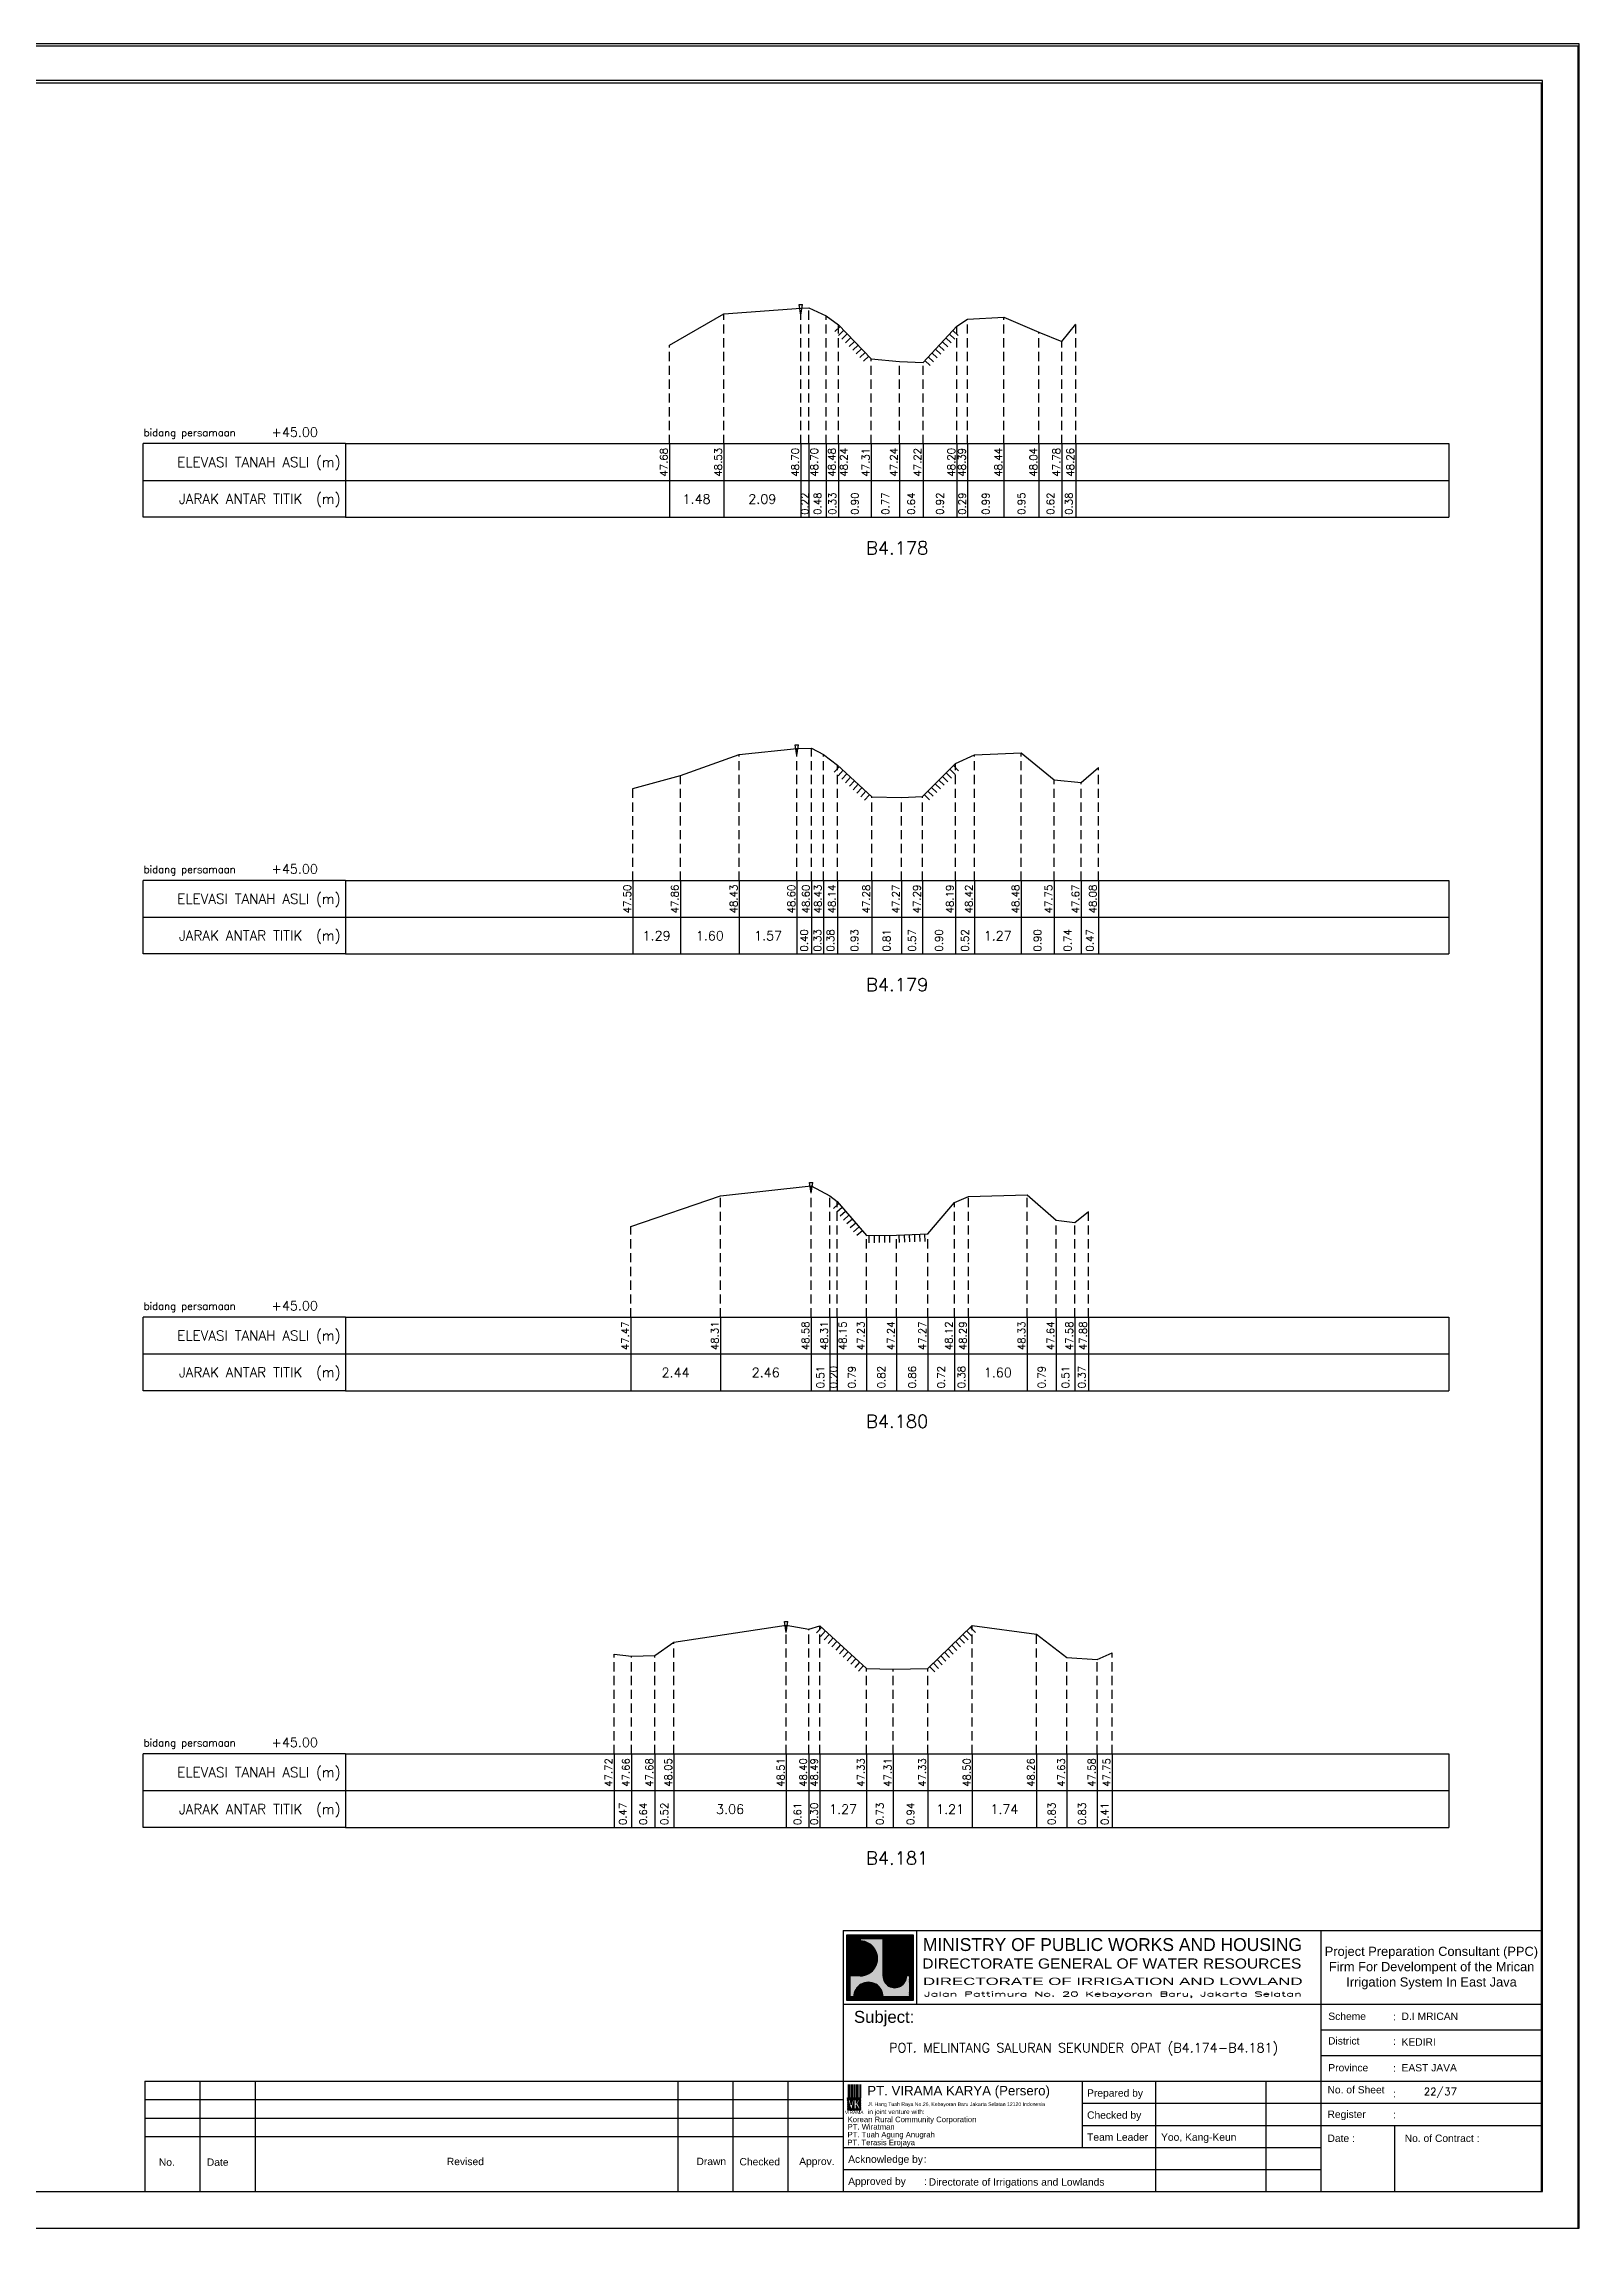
# Model space of a CAD drawing. Header units: inches. Extents: x -11 to 3175, y -842 to -783.
# Drawn here: x 1843.3 to 1885.1, y -842 to -782.6 of the extents above; entities that cross this region are included whole.
import ezdxf
from ezdxf.enums import TextEntityAlignment as Align

# ---------------------------------------------------------------- set-up
doc = ezdxf.new("R2010")
doc.units = ezdxf.units.IN
doc.header["$MEASUREMENT"] = 0
doc.linetypes.add('DASHED2', pattern=[0.375, 0.25, -0.125])
doc.layers.add('KOP', color=7, linetype='Continuous')
doc.layers.add('pelengkap', color=7, linetype='Continuous')
doc.styles.add('ARIAL', font='arial.ttf')
doc.styles.add('battang01', font='arial.ttf')
doc.styles.add('L100', font='simplex.shx', dxfattribs={"height": 0.254})
doc.styles.add('L140', font='simplex.shx', dxfattribs={"height": 0.356})
doc.styles.add('L80', font='simplex.shx', dxfattribs={"height": 0.203})
doc.styles.add('ROMANS-N', font='ROMANS.SHX', dxfattribs={"width": 0.8})
doc.styles.add('SONDU', font='arial.ttf')
doc.styles.get("Standard").update_dxf_attribs({"font": 'simplex.shx'})
doc.styles.add('STYLE1', font='arial.ttf', dxfattribs={"height": 0.2})
pattern_1 = [(45, (0, 0), (-0.08838834764831843, 0.08838834764831845), [])]

# ---------------------------------------------------------------- blocks, each defined once
blk = doc.blocks.new('kop')
at = {"layer": 'KOP'}
h = blk.add_hatch(color=3, dxfattribs=at)
h.paths.add_polyline_path([(609.8653532927285, 69.7965174242664), (591.8076082223538, 69.7965174242664), (591.8076082223538, 51.90947071793616), (609.8653532927285, 51.90947071793616)])
h.paths.add_polyline_path([(592.1020534932645, 52.24844148547069), (592.1020534932645, 69.50460869670152), (609.5341911203627, 69.50460869670152), (609.5341911203627, 52.24844148547069)], flags=16)
edge = h.paths.add_edge_path(flags=0)
edge.add_line((608.873529834174, 52.90910277674104), (601.6712012034158, 52.90910277674104))
edge.add_ellipse((597.6820295724688, 52.91975268540099), major_axis=(2.820780363398898, 2.820780363398898), ratio=0.9999999999999934, start_angle=314.8470375744171, end_angle=495.1529624255826)
edge.add_line((593.6928579415221, 52.90910277674104), (592.7627147794652, 52.90910277674104))
edge.add_line((592.7627147794651, 52.90910277674104), (592.7627147794651, 58.62619728620361))
edge.add_line((592.7627147794651, 58.62619728620368), (595.428986556629, 58.62619728620368))
edge.add_ellipse((595.4289865566291, 63.36824099147847), major_axis=(-3.353131261170752, 3.353131261170752), ratio=0.9999999999999983, start_angle=134.9999999999999, end_angle=314.9999999999999)
edge.add_line((595.4289865566291, 68.11028469675327), (595.4289865566291, 68.84394741944757))
edge.add_line((595.4289865566291, 68.84394741944752), (601.6547436091821, 68.84394741944752))
edge.add_line((601.6547436091821, 68.84394741944752), (601.6547436091821, 58.59413430307072))
edge.add_ellipse((604.8563547331537, 58.62619728605213), major_axis=(2.263994459030571, 2.263994459030571), ratio=0.9999999999991376, start_angle=135.5737774266452, end_angle=315.0000000026869)
edge.add_line((608.0581264027169, 58.62619728620368), (608.873529834174, 58.62619728620368))
edge.add_line((608.873529834174, 58.62619728620368), (608.873529834174, 52.9091027767411))
h = blk.add_hatch(dxfattribs=at)
h.set_pattern_fill('ANSI31', color=21)
h.set_pattern_definition(pattern_1)
h.paths.add_polyline_path([(609.5341911203627, 69.50460869670152), (592.1020534932645, 69.50460869670152), (592.1020534932645, 52.24844148547069), (609.5341911203627, 52.24844148547069)])
edge = h.paths.add_edge_path(flags=16)
edge.add_line((608.0581264038578, 58.62619728331649), (608.873529834174, 58.62619728331649))
edge.add_line((608.873529834174, 58.62619728331649), (608.873529834174, 52.90910277674104))
edge.add_line((608.873529834174, 52.90910277674104), (601.6712012043477, 52.90910277674104))
edge.add_ellipse((597.6820295732255, 52.91975268530538), major_axis=(-2.820780363950464, 2.820780363950464), ratio=0.9999999999999999, start_angle=224.8470375717975, end_angle=405.1529624282025)
edge.add_line((593.6928579421033, 52.90910277674104), (592.7627147794651, 52.90910277674104))
edge.add_line((592.7627147794651, 52.90910277674104), (592.7627147794651, 58.62619728331649))
edge.add_line((592.7627147794651, 58.62619728331649), (595.4289865705781, 58.62619728331649))
edge.add_ellipse((595.4289865571182, 63.3682409894528), major_axis=(-3.353131262124677, 3.353131262124677), ratio=0.9999999999999912, start_angle=134.9999999999997, end_angle=314.9999999999998)
edge.add_line((595.4289865571182, 68.11028469676671), (595.4289865571182, 68.84394741944752))
edge.add_line((595.4289865571182, 68.84394741944752), (601.6547436095548, 68.84394741944752))
edge.add_line((601.6547436095548, 68.84394741944752), (601.6547436095548, 58.5941344047481))
edge.add_ellipse((604.8563547345466, 58.62619728331649), major_axis=(-2.263994459341034, 2.263994459341035), ratio=0.999999999999965, start_angle=45.57377555810933, end_angle=225.000000000001)
h = blk.add_hatch(color=3, dxfattribs=at)
edge = h.paths.add_edge_path()
edge.add_line((601.6547436091821, 68.84394741944752), (595.4289865566291, 68.84394741944752))
edge.add_line((595.4289865566291, 68.84394741944752), (595.4289865566291, 68.11028469675321))
edge.add_ellipse((595.4289865566291, 63.36824099147847), major_axis=(-3.353131261170759, 3.353131261170758), ratio=0.9999999999999979, start_angle=134.9999999999999, end_angle=314.99999999999994, ccw=False)
edge.add_line((595.4289865566291, 58.62619728620368), (592.7627147794652, 58.62619728620368))
edge.add_line((592.7627147794651, 58.62619728620368), (592.7627147794651, 52.9091027767411))
edge.add_line((592.7627147794651, 52.90910277674104), (593.692857941522, 52.90910277674104))
edge.add_ellipse((597.6820295724688, 52.91975268540099), major_axis=(-2.820780363398898, 2.820780363398898), ratio=0.9999999999999934, start_angle=-135.1529624255826, end_angle=45.15296242558293, ccw=False)
edge.add_line((601.6712012034156, 52.90910277674104), (608.8735298341738, 52.90910277674104))
edge.add_line((608.873529834174, 52.90910277674104), (608.873529834174, 58.62619728620361))
edge.add_line((608.873529834174, 58.62619728620368), (608.0581264027169, 58.62619728620368))
edge.add_ellipse((604.856354733136, 58.62619728987087), major_axis=(2.263994459042317, 2.263994459042318), ratio=0.9999999999997576, start_angle=134.426222510409, end_angle=314.999999934367, ccw=False)
edge.add_line((601.6547436091821, 58.65826027636805), (601.6547436091821, 68.8439474194476))
h = blk.add_hatch(dxfattribs=at)
h.set_pattern_fill('ANSI31', color=41)
h.set_pattern_definition(pattern_1)
h.paths.add_polyline_path([(595.5939701222399, 25.44229578518152), (591.9923714647559, 25.44229578518152), (591.9923714647559, 22.12011222587194), (595.5939701222399, 22.12011222587194)])
h.paths.add_polyline_path([(594.8290399212113, 23.80107538915849), (595.486404190889, 22.50553331270966), (594.9518442189607, 22.50553331270966), (594.3704352444638, 23.59173922572727), (594.3704352444638, 22.50553331270966), (593.8526512319377, 22.50553331270966), (593.8526512319377, 24.7253559070662), (593.2416323709347, 22.50553331270966), (592.8436656118323, 22.50553331270966), (592.1206616099082, 25.0450254569166), (592.6728596590955, 25.0450254569166), (593.0257276515837, 23.53939475651638), (593.4088768836065, 25.0450254569166), (594.3704352444638, 25.0450254569166), (594.3704352444638, 23.99209855350495), (594.8904903176194, 25.0450254569166), (595.4627761213299, 25.0450254569166)], flags=16)
at = {"color": 2}
blk.add_lwpolyline([(-49.29008735655361, -9.987386569675465), (790.6905617838997, -9.987386569675465), (790.6905617838997, 583.2926438577114), (-49.29008735655361, 583.2926438577114)], close=True, dxfattribs=at)
at = {"color": 6}
blk.add_lwpolyline([(0.6493091440684111, 0.0004927304488262507), (780.7026824837753, 0.0004927304488262507), (780.7026824837753, 573.3047645575871), (0.6493091440684111, 573.3047645575871)], close=True, dxfattribs=at)
at = {"layer": 'KOP', "color": 5}
for p, q in [((590.8030303217506, 70.96299432783698), (590.8030303217506, 29.98464833497903)), ((590.8030303217506, 70.96299432783698), (780.7026824837753, 70.96299432783698)), ((400.9033781597261, 29.98464833497903), (400.9033781597261, 0.0004927304488262507)), ((400.9033781597261, 29.98464833497903), (590.8030303217506, 29.98464833497903)), ((590.8030303217506, 29.98464833497903), (590.8030303217506, 0.0004927304488262507))]:
    blk.add_line(p, q, dxfattribs=at)
at = {"layer": 'KOP', "color": 3}
for p, q in [((591.8076082223538, 69.7965174242664), (609.8653532927285, 69.7965174242664)), ((591.8076082223538, 51.90947071793616), (591.8076082223538, 69.7965174242664)), ((592.1020534932645, 69.50460869670152), (609.5341911203627, 69.50460869670152)), ((592.1020534932645, 52.24844148547069), (592.1020534932645, 69.50460869670152)), ((595.4289865571182, 68.84394741502373), (595.4289865571182, 68.1102846954029)), ((595.4289865566291, 68.84394741944752), (601.6547436091821, 68.84394741944752)), ((601.6547436095548, 58.59413430414176), (601.6547436095548, 68.84394741502373)), ((609.5341911203627, 69.50460869670152), (609.5341911203627, 52.24844148547069)), ((609.8653532927285, 69.7965174242664), (609.8653532927285, 51.90947071793616)), ((592.7627147794651, 52.90910277674104), (592.7627147794651, 58.62619728620368)), ((595.4289865571182, 58.62619728331649), (592.7627147799426, 58.62619728331649)), ((608.8735298352565, 58.62619728331649), (608.0581264038578, 58.62619728331649)), ((608.873529834174, 58.62619728620368), (608.873529834174, 52.90910277674104)), ((609.8653532927285, 51.90947071793616), (591.8076082223538, 51.90947071793616)), ((609.5341911203627, 52.24844148547069), (592.1020534932645, 52.24844148547069)), ((593.6928579415221, 52.90910277674104), (592.7627147794651, 52.90910277674104)), ((608.873529834174, 52.90910277674104), (601.6712012034156, 52.90910277674104)), ((720.7343712747147, 43.97725428375983), (780.7026824837753, 43.97725428375983)), ((720.7343712747147, 36.98095130936949), (780.7026824837753, 36.98095130936949)), ((415.895455961991, 29.98464833497903), (415.895455961991, 0.0004927304488262507)), ((430.8875337642562, 29.98464833497903), (430.8875337642562, 0.0004927304488262507)), ((545.8267969149554, 29.98464833497903), (545.8267969149554, 0.0004927304488262507)), ((560.8188747172203, 29.98464833497903), (560.8188747172203, 0.0004927304488262507)), ((575.8109525194855, 29.98464833497903), (575.8109525194855, 0.0004927304488262507)), ((655.7687007982327, 29.98464833497903), (655.7687007982327, 11.99415497226093)), ((675.7581378679197, 29.98464833497903), (675.7581378679197, 0.0004927304488262507)), ((705.7422934724498, 29.98464833497903), (705.7422934724498, 0.0004927304488262507)), ((400.9033781597261, 24.98728906755738), (590.8030303217506, 24.98728906755738)), ((655.7687007982327, 23.98781721407303), (720.7343712747147, 23.98781721407303)), ((720.7343712747147, 23.98781721407303), (780.7026824837753, 23.98781721407303)), ((400.9033781597261, 19.98992980013563), (590.8030303217506, 19.98992980013563)), ((655.7687007982327, 17.99098609316704), (720.7343712747147, 17.99098609316704)), ((720.7343712747147, 17.99098609316704), (780.7026824837753, 17.99098609316704)), ((740.7238083444017, 17.99098609316704), (740.7238083444017, 0.0004927304488262507)), ((400.9033781597261, 14.99257053271398), (590.8030303217506, 14.99257053271398)), ((590.8030303217506, 5.997323851354935), (720.7343712747147, 5.997323851354935))]:
    blk.add_line(p, q, dxfattribs=at)
at = {"layer": 'KOP', "color": 4}
for p, q in [((610.7924673914374, 70.96299432783698), (610.7924673914374, 50.97355725815018)), ((720.7343712747147, 70.96299432783698), (720.7343712747147, 0.0004927304488262507)), ((590.8030303217506, 50.97355725815018), (720.7343712747147, 50.97355725815018)), ((720.7343712747147, 50.97355725815018), (780.7026824837753, 50.97355725815018)), ((590.8030303217506, 29.98464833497903), (720.7343712747147, 29.98464833497903)), ((720.7343712747147, 29.98464833497903), (780.7026824837753, 29.98464833497903)), ((590.8030303217506, 11.99415497226093), (720.7343712747147, 11.99415497226093))]:
    blk.add_line(p, q, dxfattribs=at)
at = {"layer": 'KOP', "color": 41}
blk.add_line((595.5939701222399, 22.12011222587194), (591.9923714647559, 22.12011222587194), dxfattribs=at)
for points in [[(591.9923714647559, 25.44229578518152), (595.5939701222399, 25.44229578518152)], [(592.1206616099082, 25.0450254569166), (592.6728596590955, 25.0450254569166)], [(592.1206616099082, 25.0450254569166), (592.8436656118323, 22.50553331270964)], [(592.2042302093139, 25.44229578518152), (592.4160889538717, 25.44229578518152)], [(592.6279476984296, 25.44229578518152), (592.8398064429874, 25.44229578518152)], [(592.6728596590955, 25.04502545691657), (593.0257276515837, 23.53939475651638), (593.4088768836065, 25.04502545691663)], [(593.0516651875452, 25.44229578518152), (593.2635239321031, 25.44229578518152)], [(593.2416323709347, 22.50553331270964), (593.8526512319377, 24.7253559070662)], [(593.4088768836065, 25.0450254569166), (594.3704352444638, 25.0450254569166)], [(593.475382676661, 25.44229578518152), (593.6872414212188, 25.44229578518152)], [(593.8526512319377, 22.50553331270966), (593.8526512319377, 24.7253559070662)], [(593.8991001657766, 25.44229578518152), (594.1109589103345, 25.44229578518152)], [(594.3228176548924, 25.44229578518152), (594.5346763994503, 25.44229578518152)], [(594.3704352444638, 25.0450254569166), (594.3704352444638, 23.99209855350495)], [(594.3704352444638, 23.99209855350495), (594.8904903176194, 25.04502545691664)], [(594.7465351440081, 25.44229578518152), (594.958393888566, 25.44229578518152)], [(594.8290399212113, 23.80107538915849), (595.4627761213299, 25.04502545691658)], [(594.8290399212113, 23.80107538915849), (595.486404190889, 22.50553331270966)], [(594.8904903176194, 25.0450254569166), (595.4627761213299, 25.0450254569166)], [(595.1702526331238, 25.44229578518152), (595.3821113776818, 25.44229578518152)], [(592.8436656118323, 22.50553331270966), (593.2416323709347, 22.50553331270966)], [(593.8526512319377, 22.50553331270966), (594.3704352444638, 22.50553331270966)], [(594.9518442189607, 22.50553331270961), (594.3704352444638, 23.59173922572727)], [(594.3704352444638, 23.59173922572727), (594.3704352444638, 22.50553331270966)], [(594.9518442189607, 22.50553331270966), (595.486404190889, 22.50553331270966)]]:
    blk.add_lwpolyline(points, dxfattribs=at)
at = {"layer": 'KOP', "color": 42}
for points in [[(592.1962927759001, 29.11418325926331), (592.1962927759001, 25.44229578518152)], [(592.5354066955362, 29.11418325926331), (592.5354066955362, 25.44229578518152)], [(592.9591241846518, 29.11418325926331), (592.9591241846518, 25.44229578518152)], [(593.3828416737675, 29.11418325926331), (593.3828416737675, 25.44229578518152)], [(593.8065591628832, 29.11418325926331), (593.8065591628832, 25.44229578518152)], [(594.2302766519989, 29.11418325926331), (594.2302766519989, 25.44229578518152)], [(594.6539941411147, 29.11418325926331), (594.6539941411147, 25.44229578518152)], [(595.0777116302304, 29.11418325926331), (595.0777116302304, 25.44229578518152)], [(595.5014291193462, 29.11418325926331), (595.5014291193462, 25.44229578518152)]]:
    blk.add_lwpolyline(points, dxfattribs=at)
at = {"layer": 'KOP', "color": 3}
for centre, major_axis, ratio, start_param, end_param in [((595.4289865571182, 63.3682409894528), (-3.353131262124677, 3.353131262124677), 0.9999999999999912, 2.35619449019234, 5.497787143782134), ((597.6820295732255, 52.91975268530538), (-2.820780363950464, 2.820780363950464), 0.9999999999999998, 3.924321118983262, 7.071253168581014), ((604.8563547345466, 58.62619728331649), (-2.263994459341034, 2.263994459341035), 0.9999999999999651, 0.7853981633974656, 3.926990816987259)]:
    blk.add_ellipse(centre, major_axis=major_axis, ratio=ratio, start_param=start_param, end_param=end_param, dxfattribs=at)
at = {"layer": 'KOP', "color": 5, "style": 'SONDU'}
for s, height, width, p, p2 in [('MINISTRY OF PUBLIC WORKS AND HOUSING', 3.49815148719519, 0.9710490151369037, (612.4932982688147, 65.39724920043633), (715.583635835389, 65.39724920043633)), ('DIRECTORATE GENERAL OF WATER RESOURCES', 2.748547597081934, 1.100714376561997, (612.3259886324004, 60.61804978528377), (715.4154333181652, 60.61804978528377)), ('DIRECTORATE OF IRRIGATION AND LOWLAND', 1.99894370696868, 1.63875262601232, (612.5247331509995, 56.15346481889102), (715.7518429621628, 56.15346481889102))]:
    blk.add_text(s, height=height, dxfattribs=dict(at, width=width)).set_placement(p, p2, align=Align.FIT)
at = {"layer": 'KOP', "color": 3, "style": 'ROMANS-N', "width": 1.832260783358812}
blk.add_text('Jalan Pattimura No. 20 Kebayoran Baru, Jakarta Selatan', height=1.249339816855425, dxfattribs=at).set_placement((612.7914110984061, 53.0739527913797), (715.583635835389, 53.0739527913797), align=Align.FIT)
at = {"layer": 'KOP', "color": 5, "style": 'ARIAL'}
blk.add_text('Subject:', height=3.252150442789123, dxfattribs=at).set_placement((593.7538629287924, 45.86653647040268))
at = {"layer": 'KOP', "color": 3}
for s, height, style, p in [('Scheme', 1.99894370696868, 'battang01', (722.7467307064071, 46.65722556886666)), (':', 1.99894370696868, 'battang01', (740.368327375754, 46.56012324452533)), ('D.I MRICAN', 1.99894370696868, 'battang01', (742.6585068305885, 46.65722556886666)), ('District', 1.99894370696868, 'battang01', (722.6754973804648, 39.96707763894264)), ('KEDIRI', 1.99894370696868, 'battang01', (742.6585068305885, 39.66092259447632)), (':', 1.99894370696868, 'battang01', (740.382074427338, 39.86997531646293)), ('Province', 1.99894370696868, 'battang01', (722.7467307064071, 32.66461962008597)), (':', 1.99894370696868, 'battang01', (740.368327375754, 32.56751729574452)), ('EAST JAVA', 1.99894370696868, 'battang01', (742.6585068305885, 32.66461962008597)), ('Prepared by', 1.99894370696868, 'battang01', (657.1430811109453, 25.78808395849862)), ('No. of Sheet ', 1.99894370696868, 'battang01', (722.520620818671, 26.67669459981798)), (':', 1.99894370696868, 'battang01', (740.3764858407951, 25.61838168175072)), ('in joint venture with:', 1.249339816855425, 'SONDU', (597.5578460284455, 21.07202452231022)), ('Checked by', 1.99894370696868, 'battang01', (657.1430811109453, 19.79125283759251)), ('Register', 1.99894370696868, 'battang01', (722.520620818671, 20.01807698302375)), (':', 1.99894370696868, 'battang01', (740.3598310849088, 19.92097465868241)), ('Team Leader', 1.99894370696868, 'battang01', (657.1430811109453, 13.79442171668651)), ('Yoo, Kang-Keun', 1.99894370696868, 'battang01', (677.261691985017, 13.79442171668651)), ('Date :', 1.99894370696868, 'battang01', (722.520620818671, 13.48542904786333)), ('No. of Contract :', 1.99894370696868, 'battang01', (743.5203251274443, 13.48542904786333)), ('No.', 2, 'STYLE1', (404.7326663119579, 6.989602865739329)), ('Date', 2, 'STYLE1', (417.7761580577991, 6.989602865739329)), ('Revised', 2, 'STYLE1', (483.0371936477145, 7.169341252978228)), ('Drawn', 2, 'STYLE1', (550.9231662973559, 7.182965166626985)), ('Checked', 2, 'STYLE1', (562.6224972631348, 7.108401592637279)), ('Approv.', 2, 'STYLE1', (578.86250988613, 7.205550314016108)), ('Acknowledge by', 1.99894370696868, 'battang01', (592.1774106344633, 7.797590595780406)), (':', 1.99894370696868, 'battang01', (612.7647815001492, 7.813086169812294)), ('Approved by', 1.99894370696868, 'battang01', (592.1774106344633, 1.800759474874411)), (':', 1.99894370696868, 'battang01', (612.8062382028575, 1.771932832116903)), ('Directorate of Irrigations and Lowlands', 1.99894370696868, 'battang01', (614.0846811434608, 1.594699671224788))]:
    blk.add_text(s, height=height, dxfattribs=dict(at, style=style)).set_placement(p)
at = {"layer": 'KOP', "color": 6, "style": 'SONDU'}
blk.add_text('PT. VIRAMA KARYA (Persero)', height=2.580944750812598, dxfattribs=at).set_placement((597.3630730504415, 26.14584984606049))
at = {"layer": 'KOP', "color": 42, "style": 'SONDU'}
blk.add_text('VIRAMA', height=0.9417941134961573, dxfattribs=at).set_placement((591.2959839900191, 21.03873930941651))
at = {"layer": 'KOP', "color": 4, "style": 'SONDU'}
for s, p in [('Korean Rural Community Corporation', (592.0172325651579, 18.85809622764893)), ('PT. Wiratman', (592.0172325651579, 16.86431729777243)), ('PT. Terasis Erojaya', (591.9444979581187, 12.58833032325808)), ('PT. Tuah Agung Anugrah', (591.9984246368545, 14.73155498450907))]:
    blk.add_text(s, height=1.49920778022651, dxfattribs=at).set_placement(p)
at = {"layer": 'KOP', "color": 3, "insert": (719.8583502723425, 60.76950394133539), "char_height": 2.49867963371085, "width": 61.43936713392102, "attachment_point": 4, "style": 'SONDU'}
blk.add_mtext('\\pi1.9124;Project Preparation Consultant (PPC)\\P\\pi3.0493;Firm For Develompent of the Mrican \\P\\pi7.7731;Irrigation System In East Java', dxfattribs=at)
at = {"layer": 'KOP', "color": 2, "insert": (597.5716775050441, 24.25098294227902), "char_height": 0.9994718534843399, "width": 48.71807324837515, "attachment_point": 1, "style": 'SONDU'}
blk.add_mtext('Jl. Hang Tuah Raya No.26, Kebayoran Baru Jakarta Selatan 12120 Indonesia', dxfattribs=at)
blk = doc.blocks.new('c100')
at = {"color": 2}
blk.add_lwpolyline([(-5, -1), (79.10000000000002, -1), (79.10000000000002, 58.4), (-5, 58.4)], close=True, dxfattribs=at)
at = {"color": 6}
blk.add_lwpolyline([(0, 0), (78.10000000000002, 0), (78.10000000000002, 57.4), (3.516176065587739e-15, 57.4)], close=True, dxfattribs=at)
blk = doc.blocks.new('das2')
at = {"color": 5, "linetype": 'Continuous'}
for q in [(0, 1), (17.75, 0.9999999999999973)]:
    blk.add_line((2.75, 1), q, dxfattribs=at)
at = {"color": 3, "linetype": 'Continuous'}
for p, q in [((2.75, 1), (2.75, 0)), ((17.75, 0.9999999999999973), (17.75, -2.664535259100376e-15)), ((0, 0.5000000000000004), (17.75, 0.4999999999999973)), ((2.75, 0), (0, 0)), ((2.75, 0), (17.75, -2.664535259100376e-15))]:
    blk.add_line(p, q, dxfattribs=at)
blk.add_lwpolyline([(0, 0), (0, 1)], dxfattribs=at)
blk.add_text('bidang persamaan', height=0.1, dxfattribs=at).set_placement((0.005000000000000004, 1.100000000000001))
at = {"color": 5, "linetype": 'Continuous'}
for s, p in [('ELEVASI TANAH ASLI (m)', (2.683279515513197, 0.6825000000000001)), ('JARAK ANTAR TITIK  (m)', (2.683279515513197, 0.1825000000000001))]:
    blk.add_text(s, height=0.135, dxfattribs=at).set_placement(p, align=Align.RIGHT)
blk = doc.blocks.new('gbrpatok')
at = {"color": 2, "linetype": 'Continuous'}
for p, q in [((-0.0004517254713327645, 0.0009574234873781506), (0.0004517254713327645, 0.0009574234873781506)), ((0, -0.001962284437723838), (-0.0004517254713327645, 0.0009574234873781506)), ((0, -0.001962284437723838), (0.0004517254713327645, 0.0009574234873781506))]:
    blk.add_line(p, q, dxfattribs=at)

msp = doc.modelspace()

# ---------------------------------------------------------------- linework, layer by layer
at = {"color": 2, "linetype": 'Continuous', "lineweight": -3}
for p, q in [((1860.355507437367, -790.7992973325357), (1861.835064005367, -789.9492973325357)), ((1861.835064005367, -789.9492973325357), (1863.929875214367, -789.7872973325357)), ((1863.929875214367, -789.7872973325357), (1864.147705423367, -789.7822973325357)), ((1864.147705423367, -789.7822973325357), (1864.623416849367, -790.0032973325357)), ((1864.623416849367, -790.0032973325357), (1864.950663635366, -790.2402973325358)), ((1864.950663635366, -790.2402973325358), (1865.846550721367, -791.1682973325358)), ((1867.252671175367, -791.2642973325358), (1868.174106358367, -790.2822973325357)), ((1868.174106358367, -790.2822973325357), (1868.463360076367, -790.0902973325357)), ((1868.463360076367, -790.0902973325357), (1869.452706372366, -790.0402973325357)), ((1869.452706372366, -790.0402973325357), (1870.406252288367, -790.4432973325357)), ((1870.406252288367, -790.4432973325357), (1871.029901481367, -790.7012973325358)), ((1871.029901481367, -790.7012973325358), (1871.409485163367, -790.2232973325357)), ((1865.846550721367, -791.1682973325358), (1866.612442081367, -791.2442973325358)), ((1866.612442081367, -791.2442973325358), (1867.252671175367, -791.2642973325358)), ((1862.257184720023, -801.9272343723877), (1863.823640912023, -801.7622343723876)), ((1863.823640912023, -801.7622343723876), (1864.219379462023, -801.7562343723877)), ((1864.219379462023, -801.7562343723877), (1864.547122771023, -801.9302343723876)), ((1868.651595033023, -801.9362343723876), (1869.917812307023, -801.8782343723876)), ((1869.917812307023, -801.8782343723876), (1870.817848372023, -802.6122343723877)), ((1860.653712679023, -802.4982343723876), (1862.257184720023, -801.9272343723877)), ((1864.547122771023, -801.9302343723876), (1864.925091319023, -802.2132343723877)), ((1864.925091319023, -802.2132343723877), (1865.859756085023, -803.0792343723876)), ((1867.239465849023, -803.0692343723877), (1868.136142854023, -802.1722343723877)), ((1868.136142854023, -802.1722343723877), (1868.651595033023, -801.9362343723876)), ((1871.553877648023, -802.6892343723877), (1872.020832199023, -802.2792343723877)), ((1859.362641697023, -802.8542343723876), (1860.653712679023, -802.4982343723876)), ((1865.859756085023, -803.0792343723876), (1866.666591843023, -803.0922343723877)), ((1866.666591843023, -803.0922343723877), (1867.239465849023, -803.0692343723877)), ((1870.817848372023, -802.6122343723877), (1871.553877648023, -802.6892343723877)), ((1861.743481128536, -813.9254621180035), (1864.207922038536, -813.6574621180034)), ((1864.207922038536, -813.6574621180034), (1864.715585312536, -813.9244621180035)), ((1859.303146304536, -814.7614621180035), (1861.743481128536, -813.9254621180035)), ((1864.715585312536, -813.9244621180035), (1864.920299747536, -814.0834621180035)), ((1864.920299747536, -814.0834621180035), (1865.712020439536, -815.0024621180035)), ((1867.387201359536, -814.9624621180035), (1868.105000431536, -814.1114621180035)), ((1868.105000431536, -814.1114621180035), (1868.489202687536, -813.9444621180035)), ((1868.489202687536, -813.9444621180035), (1870.085341965536, -813.9024621180034)), ((1870.085341965536, -813.9024621180034), (1870.873999145536, -814.5894621180034)), ((1871.382244305536, -814.6564621180034), (1871.755906405536, -814.3514621180035)), ((1866.527608655536, -814.9954621180035), (1867.387201359536, -814.9624621180035)), ((1870.873999145536, -814.5894621180034), (1871.382244305536, -814.6564621180034)), ((1865.712020439536, -815.0024621180035), (1866.527608655536, -814.9954621180035)), ((1860.477598854256, -826.0610631683583), (1863.534763881256, -825.6000631683584)), ((1863.534763881256, -825.6000631683584), (1864.144025729256, -825.7050631683583)), ((1864.144025729256, -825.7050631683583), (1864.443570241256, -825.6170631683583)), ((1864.443570241256, -825.6170631683583), (1865.716070829256, -826.7770631683583)), ((1867.383151206256, -826.7770631683583), (1868.593203364256, -825.6050631683584)), ((1868.593203364256, -825.6050631683584), (1870.337346699256, -825.8460631683583)), ((1859.961225019256, -826.4280631683583), (1860.477598854256, -826.0610631683583)), ((1870.337346699256, -825.8460631683583), (1871.163966723256, -826.4820631683583)), ((1858.854423616256, -826.3860631683583), (1859.324279705256, -826.4430631683583)), ((1859.324279705256, -826.4430631683583), (1859.961225019256, -826.4280631683583)), ((1865.716070829256, -826.7770631683583), (1866.444962672256, -826.7990631683583)), ((1866.444962672256, -826.7990631683583), (1867.383151206256, -826.7770631683583)), ((1871.163966723256, -826.4820631683583), (1871.990878651256, -826.5310631683583)), ((1871.990878651256, -826.5310631683583), (1872.396950180256, -826.3530631683583))]:
    msp.add_line(p, q, dxfattribs=at)
at = {"color": 1, "linetype": 'DASHED2', "lineweight": -3}
for p, q in [((1861.835064005367, -793.4822973325357), (1861.835064005367, -789.9492973325357)), ((1863.929875214367, -793.4822973325357), (1863.929875214367, -789.7872973325357)), ((1864.147705423367, -793.4822973325357), (1864.147705423367, -789.7822973325357)), ((1864.623416849367, -793.4822973325357), (1864.623416849367, -790.0032973325357)), ((1864.950663635366, -793.4822973325357), (1864.950663635366, -790.2402973325358)), ((1868.174106358367, -793.4822973325357), (1868.174106358367, -790.2822973325357)), ((1868.463360076367, -793.4822973325357), (1868.463360076367, -790.0902973325357)), ((1869.452706372366, -793.4822973325357), (1869.452706372366, -790.0402973325357)), ((1870.406252288367, -793.4822973325357), (1870.406252288367, -790.4432973325357)), ((1871.409485163367, -793.4822973325357), (1871.409485163367, -790.2232973325357)), ((1860.355507437367, -793.4822973325357), (1860.355507437367, -790.7992973325357)), ((1865.846550721367, -793.4822973325357), (1865.846550721367, -791.1682973325358)), ((1871.029901481367, -793.4822973325357), (1871.029901481367, -790.7012973325358)), ((1866.612442081367, -793.4822973325357), (1866.612442081367, -791.2442973325358)), ((1867.252671175367, -793.4822973325357), (1867.252671175367, -791.2642973325358)), ((1863.823640912023, -805.3572343723877), (1863.823640912023, -801.7622343723876)), ((1864.219379462023, -805.3572343723877), (1864.219379462023, -801.7562343723877)), ((1869.917812307023, -805.3572343723877), (1869.917812307023, -801.8782343723876)), ((1862.257184720023, -805.3572343723877), (1862.257184720023, -801.9272343723877)), ((1864.547122771023, -805.3572343723877), (1864.547122771023, -801.9302343723876)), ((1864.925091319023, -805.3572343723877), (1864.925091319023, -802.2132343723877)), ((1868.136142854023, -805.3572343723877), (1868.136142854023, -802.1722343723877)), ((1868.651595033023, -805.3572343723877), (1868.651595033023, -801.9362343723876)), ((1872.020832199023, -805.3572343723877), (1872.020832199023, -802.2792343723877)), ((1859.362641697023, -805.3572343723877), (1859.362641697023, -802.8542343723876)), ((1860.653712679023, -805.3572343723877), (1860.653712679023, -802.4982343723876)), ((1865.859756085023, -805.3572343723877), (1865.859756085023, -803.0792343723876)), ((1867.239465849023, -805.3572343723877), (1867.239465849023, -803.0692343723877)), ((1870.817848372023, -805.3572343723877), (1870.817848372023, -802.6122343723877)), ((1871.553877648023, -805.3572343723877), (1871.553877648023, -802.6892343723877)), ((1866.666591843023, -805.3572343723877), (1866.666591843023, -803.0922343723877)), ((1864.207922038536, -817.2324621180035), (1864.207922038536, -813.6574621180034)), ((1861.743481128536, -817.2324621180035), (1861.743481128536, -813.9254621180035)), ((1864.715585312536, -817.2324621180035), (1864.715585312536, -813.9244621180035)), ((1864.920299747536, -817.2324621180035), (1864.920299747536, -814.0834621180035)), ((1868.105000431536, -817.2324621180035), (1868.105000431536, -814.1114621180035)), ((1868.489202687536, -817.2324621180035), (1868.489202687536, -813.9444621180035)), ((1870.085341965536, -817.2324621180035), (1870.085341965536, -813.9024621180034)), ((1871.755906405536, -817.2324621180035), (1871.755906405536, -814.3514621180035)), ((1859.303146304536, -817.2324621180035), (1859.303146304536, -814.7614621180035)), ((1867.387201359536, -817.2324621180035), (1867.387201359536, -814.9624621180035)), ((1870.873999145536, -817.2324621180035), (1870.873999145536, -814.5894621180034)), ((1871.382244305536, -817.2324621180035), (1871.382244305536, -814.6564621180034)), ((1865.712020439536, -817.2324621180035), (1865.712020439536, -815.0024621180035)), ((1866.527608655536, -817.2324621180035), (1866.527608655536, -814.9954621180035)), ((1863.534763881256, -829.1070631683583), (1863.534763881256, -825.6000631683584)), ((1864.443570241256, -829.1070631683583), (1864.443570241256, -825.6170631683583)), ((1868.593203364256, -829.1070631683583), (1868.593203364256, -825.6050631683584)), ((1860.477598854256, -829.1070631683583), (1860.477598854256, -826.0610631683583)), ((1864.144025729256, -829.1070631683583), (1864.144025729256, -825.7050631683583)), ((1870.337346699256, -829.1070631683583), (1870.337346699256, -825.8460631683583)), ((1858.854423616256, -829.1070631683583), (1858.854423616256, -826.3860631683583)), ((1859.324279705256, -829.1070631683583), (1859.324279705256, -826.4430631683583)), ((1859.961225019256, -829.1070631683583), (1859.961225019256, -826.4280631683583)), ((1865.716070829256, -829.1070631683583), (1865.716070829256, -826.7770631683583)), ((1866.444962672256, -829.1070631683583), (1866.444962672256, -826.7990631683583)), ((1867.383151206256, -829.1070631683583), (1867.383151206256, -826.7770631683583)), ((1871.163966723256, -829.1070631683583), (1871.163966723256, -826.4820631683583)), ((1871.990878651256, -829.1070631683583), (1871.990878651256, -826.5310631683583)), ((1872.396950180256, -829.1070631683583), (1872.396950180256, -826.3530631683583))]:
    msp.add_line(p, q, dxfattribs=at)
at = {"color": 1, "linetype": 'Continuous', "lineweight": -3}
for p, q in [((1860.355507437367, -793.4822973325357), (1860.355507437367, -795.4822973325357)), ((1861.835064005367, -793.4822973325357), (1861.835064005367, -795.4822973325357)), ((1863.929875214367, -793.4822973325357), (1863.929875214367, -795.4822973325357)), ((1864.147705423367, -793.4822973325357), (1864.147705423367, -795.4822973325357)), ((1864.623416849367, -793.4822973325357), (1864.623416849367, -795.4822973325357)), ((1864.950663635366, -793.4822973325357), (1864.950663635366, -795.4822973325357)), ((1865.846550721367, -793.4822973325357), (1865.846550721367, -795.4822973325357)), ((1866.612442081367, -793.4822973325357), (1866.612442081367, -795.4822973325357)), ((1867.252671175367, -793.4822973325357), (1867.252671175367, -795.4822973325357)), ((1868.174106358367, -793.4822973325357), (1868.174106358367, -795.4822973325357)), ((1868.463360076367, -793.4822973325357), (1868.463360076367, -795.4822973325357)), ((1869.452706372366, -793.4822973325357), (1869.452706372366, -795.4822973325357)), ((1870.406252288367, -793.4822973325357), (1870.406252288367, -795.4822973325357)), ((1871.029901481367, -793.4822973325357), (1871.029901481367, -795.4822973325357)), ((1871.409485163367, -793.4822973325357), (1871.409485163367, -795.4822973325357)), ((1859.362641697023, -805.3572343723877), (1859.362641697023, -807.3572343723877)), ((1860.653712679023, -805.3572343723877), (1860.653712679023, -807.3572343723877)), ((1862.257184720023, -805.3572343723877), (1862.257184720023, -807.3572343723877)), ((1863.823640912023, -805.3572343723877), (1863.823640912023, -807.3572343723877)), ((1864.219379462023, -805.3572343723877), (1864.219379462023, -807.3572343723877)), ((1864.547122771023, -805.3572343723877), (1864.547122771023, -807.3572343723877)), ((1864.925091319023, -805.3572343723877), (1864.925091319023, -807.3572343723877)), ((1865.859756085023, -805.3572343723877), (1865.859756085023, -807.3572343723877)), ((1866.666591843023, -805.3572343723877), (1866.666591843023, -807.3572343723877)), ((1867.239465849023, -805.3572343723877), (1867.239465849023, -807.3572343723877)), ((1868.136142854023, -805.3572343723877), (1868.136142854023, -807.3572343723877)), ((1868.651595033023, -805.3572343723877), (1868.651595033023, -807.3572343723877)), ((1869.917812307023, -805.3572343723877), (1869.917812307023, -807.3572343723877)), ((1870.817848372023, -805.3572343723877), (1870.817848372023, -807.3572343723877)), ((1871.553877648023, -805.3572343723877), (1871.553877648023, -807.3572343723877)), ((1872.020832199023, -805.3572343723877), (1872.020832199023, -807.3572343723877)), ((1859.303146304536, -817.2324621180035), (1859.303146304536, -819.2324621180035)), ((1861.743481128536, -817.2324621180035), (1861.743481128536, -819.2324621180035)), ((1864.207922038536, -817.2324621180035), (1864.207922038536, -819.2324621180035)), ((1864.715585312536, -817.2324621180035), (1864.715585312536, -819.2324621180035)), ((1864.920299747536, -817.2324621180035), (1864.920299747536, -819.2324621180035)), ((1865.712020439536, -817.2324621180035), (1865.712020439536, -819.2324621180035)), ((1866.527608655536, -817.2324621180035), (1866.527608655536, -819.2324621180035)), ((1867.387201359536, -817.2324621180035), (1867.387201359536, -819.2324621180035)), ((1868.105000431536, -817.2324621180035), (1868.105000431536, -819.2324621180035)), ((1868.489202687536, -817.2324621180035), (1868.489202687536, -819.2324621180035)), ((1870.085341965536, -817.2324621180035), (1870.085341965536, -819.2324621180035)), ((1870.873999145536, -817.2324621180035), (1870.873999145536, -819.2324621180035)), ((1871.382244305536, -817.2324621180035), (1871.382244305536, -819.2324621180035)), ((1871.755906405536, -817.2324621180035), (1871.755906405536, -819.2324621180035)), ((1858.854423616256, -829.1070631683583), (1858.854423616256, -831.1070631683583)), ((1859.324279705256, -829.1070631683583), (1859.324279705256, -831.1070631683583)), ((1859.961225019256, -829.1070631683583), (1859.961225019256, -831.1070631683583)), ((1860.477598854256, -829.1070631683583), (1860.477598854256, -831.1070631683583)), ((1863.534763881256, -829.1070631683583), (1863.534763881256, -831.1070631683583)), ((1864.144025729256, -829.1070631683583), (1864.144025729256, -831.1070631683583)), ((1864.443570241256, -829.1070631683583), (1864.443570241256, -831.1070631683583)), ((1865.716070829256, -829.1070631683583), (1865.716070829256, -831.1070631683583)), ((1866.444962672256, -829.1070631683583), (1866.444962672256, -831.1070631683583)), ((1867.383151206256, -829.1070631683583), (1867.383151206256, -831.1070631683583)), ((1868.593203364256, -829.1070631683583), (1868.593203364256, -831.1070631683583)), ((1870.337346699256, -829.1070631683583), (1870.337346699256, -831.1070631683583)), ((1871.163966723256, -829.1070631683583), (1871.163966723256, -831.1070631683583)), ((1871.990878651256, -829.1070631683583), (1871.990878651256, -831.1070631683583)), ((1872.396950180256, -829.1070631683583), (1872.396950180256, -831.1070631683583))]:
    msp.add_line(p, q, dxfattribs=at)
at = {"layer": 'pelengkap', "color": 1, "linetype": 'Continuous', "lineweight": -3}
for p, q in [((1864.999282079923, -790.2906584966302), (1864.855393039653, -790.4295683382192)), ((1865.096518969035, -790.391380824819), (1864.952629928765, -790.530290666408)), ((1865.193755858147, -790.4921031530077), (1865.049866817877, -790.6310129945967)), ((1865.290992747259, -790.5928254811965), (1865.147103706989, -790.7317353227855)), ((1867.875348933994, -790.600691720059), (1868.021196321352, -790.7375439747024)), ((1867.971145512245, -790.4985985489087), (1868.116992899602, -790.6354508035521)), ((1868.066942090495, -790.3965053777584), (1868.212789477853, -790.5333576324018)), ((1865.388229636371, -790.6935478093853), (1865.244340596101, -790.8324576509743)), ((1865.485466525483, -790.7942701375741), (1865.341577485213, -790.9331799791631)), ((1865.582703414595, -790.8949924657629), (1865.438814374325, -791.0339023073519)), ((1865.679940303707, -790.9957147939517), (1865.536051263437, -791.1346246355407)), ((1865.777177192819, -791.0964371221405), (1865.63328815255, -791.2353469637295)), ((1867.396366042742, -791.1111575758104), (1867.5422134301, -791.2480098304537)), ((1867.492162620993, -791.0090644046601), (1867.63801000835, -791.1459166593035)), ((1867.587959199243, -790.9069712335098), (1867.733806586601, -791.0438234881532)), ((1867.683755777494, -790.8048780623595), (1867.829603164851, -790.9417303170029)), ((1867.779552355744, -790.7027848912093), (1867.925399743101, -790.8396371458526)), ((1867.300569464492, -791.2132507469606), (1867.446416851849, -791.350103001604)), ((1864.976438961942, -802.2608097816523), (1864.840509221186, -802.4075173328487)), ((1865.079134247779, -802.3559606001814), (1864.943204507023, -802.5026681513779)), ((1865.181829533617, -802.4511114187106), (1865.045899792861, -802.597818969907)), ((1867.88281713762, -802.4256513400892), (1868.024263957906, -802.5670472276926)), ((1867.981794258943, -802.3266385658894), (1868.123241079228, -802.4680344534928)), ((1868.080771380266, -802.2276257916897), (1868.222218200551, -802.369021679293)), ((1865.284524819454, -802.5462622372398), (1865.148595078698, -802.6929697884362)), ((1865.387220105292, -802.641413055769), (1865.251290364536, -802.7881206069654)), ((1865.489915391129, -802.7365638742982), (1865.353985650373, -802.8832714254946)), ((1865.592610676966, -802.8317146928274), (1865.45668093621, -802.9784222440238)), ((1865.695305962804, -802.9268655113566), (1865.559376222048, -803.073573062553)), ((1865.798001248641, -803.0220163298858), (1865.662071507885, -803.1687238810822)), ((1867.288954409685, -803.0197279852878), (1867.43040122997, -803.1611238728912)), ((1867.387931531007, -802.920715211088), (1867.529378351293, -803.0621110986914)), ((1867.48690865233, -802.8217024368882), (1867.628355472615, -802.9630983244916)), ((1867.585885773653, -802.7226896626885), (1867.727332593938, -802.8640855502919)), ((1867.684862894975, -802.6236768884887), (1867.826309715261, -802.7650727760921)), ((1867.783840016298, -802.524664114289), (1867.925286836583, -802.6660600018923)), ((1864.965988281167, -814.1364956724259), (1864.81446383996, -814.267034339942)), ((1865.057365348428, -814.2425627812707), (1864.905840907221, -814.3731014487869)), ((1865.14874241569, -814.3486298901156), (1864.997217974483, -814.4791685576317)), ((1865.240119482951, -814.4546969989605), (1865.088595041744, -814.5852356664766)), ((1865.331496550213, -814.5607641078053), (1865.179972109006, -814.6913027753214)), ((1865.422873617474, -814.6668312166502), (1865.271349176267, -814.7973698841663)), ((1865.514250684736, -814.772898325495), (1865.362726243528, -814.9034369930112)), ((1865.605627751997, -814.8789654343399), (1865.45410331079, -815.009504101856)), ((1867.297041863892, -814.9659233658047), (1867.30471426706, -815.1657761471954)), ((1865.782017861445, -815.0018613467518), (1865.783734350736, -815.2018539807774)), ((1865.922012705263, -815.0006598042484), (1865.923729194554, -815.200652438274)), ((1866.062007549081, -814.999458261745), (1866.063724038371, -815.1994508957706)), ((1866.202002392899, -814.9982567192416), (1866.203718882189, -815.1982493532672)), ((1866.341997236717, -814.9970551767382), (1866.343713726007, -815.1970478107638)), ((1866.597557129023, -814.9927767768945), (1866.605229532192, -815.1926295582853)), ((1866.737454075997, -814.9874060946765), (1866.745126479165, -815.1872588760673)), ((1866.877351022971, -814.9820354124586), (1866.885023426139, -815.1818881938493)), ((1867.017247969944, -814.9766647302406), (1867.024920373113, -815.1765175116313)), ((1867.157144916918, -814.9712940480226), (1867.164817320087, -815.1711468294134)), ((1868.539631646704, -825.6569502317025), (1868.678776110884, -825.8006123982176)), ((1864.495301625709, -825.6642210294481), (1864.360564879738, -825.8120249850284)), ((1864.598764394616, -825.7585367516276), (1864.464027648645, -825.906340707208)), ((1864.702227163522, -825.8528524738072), (1864.567490417551, -826.0006564293875)), ((1864.805689932428, -825.9471681959867), (1864.670953186457, -826.094972151567)), ((1864.909152701335, -826.0414839181663), (1864.774415955364, -826.1892878737466)), ((1865.012615470241, -826.1357996403458), (1864.87787872427, -826.2836035959261)), ((1865.116078239148, -826.2301153625253), (1864.981341493177, -826.3779193181057)), ((1867.93625054734, -826.241356981262), (1868.07539501152, -826.3850191477771)), ((1868.0368140639, -826.1439558563354), (1868.175958528081, -826.2876180228506)), ((1868.137377580461, -826.0465547314088), (1868.276522044642, -826.190216897924)), ((1868.237941097022, -825.9491536064822), (1868.377085561202, -826.0928157729974)), ((1868.338504613582, -825.8517524815556), (1868.477649077763, -825.9954146480708)), ((1868.439068130143, -825.7543513566291), (1868.578212594324, -825.8980135231442)), ((1865.219541008054, -826.3244310847049), (1865.084804262083, -826.4722350402852)), ((1865.32300377696, -826.4187468068844), (1865.188267030989, -826.5665507624648)), ((1865.426466545867, -826.513062529064), (1865.291729799896, -826.6608664846443)), ((1865.529929314773, -826.6073782512435), (1865.395192568802, -826.7551822068239)), ((1865.63339208368, -826.7016939734231), (1865.498655337709, -826.8494979290034)), ((1867.433432964536, -826.728362605895), (1867.572577428717, -826.8720247724101)), ((1867.533996481097, -826.6309614809684), (1867.673140945278, -826.7746236474835)), ((1867.634559997658, -826.5335603560418), (1867.773704461838, -826.6772225225569)), ((1867.735123514218, -826.4361592311152), (1867.874267978399, -826.5798213976303)), ((1867.835687030779, -826.3387581061886), (1867.97483149496, -826.4824202727037))]:
    msp.add_line(p, q, dxfattribs=at)

# ---------------------------------------------------------------- block references
at = {"color": 2, "linetype": 'Continuous', "lineweight": -3}
msp.add_blockref('c100', (1806, -841), dxfattribs=at)
for name, p, xscale, yscale, zscale in [('kop', (1806, -841), 0.1, 0.1, 0.1), ('das2', (1846.05, -795.475), 2, 2, 2), ('das2', (1846.05, -807.35), 2, 2, 2), ('das2', (1846.05, -819.225), 2, 2, 2), ('das2', (1846.05, -831.1), 2, 2, 2)]:
    msp.add_blockref(name, p, dxfattribs=dict(at, xscale=xscale, yscale=yscale, zscale=zscale))
at = {"color": 1, "linetype": 'Continuous', "lineweight": -3, "xscale": 100, "yscale": 100, "zscale": 100}
for p in [(1863.929875214367, -789.7872973325357), (1863.823640912023, -801.7622343723876), (1864.207922038536, -813.6574621180034), (1863.534763881256, -825.6000631683584)]:
    msp.add_blockref('gbrpatok', p, dxfattribs=at)

# ---------------------------------------------------------------- texts
at = {"color": 3, "linetype": 'Continuous', "lineweight": -3, "style": 'L100'}
for s, p in [('+45.00', (1850.165866561296, -793.2904026700543)), ('1.48', (1861.095285721367, -795.1072973325357)), ('2.09', (1862.882469609867, -795.1072973325357)), ('+45.00', (1850.165866561296, -805.1654026700543)), ('1.29', (1860.008177188023, -806.9822343723877)), ('1.60', (1861.455448699523, -806.9822343723877)), ('1.57', (1863.040412816023, -806.9822343723877)), ('1.27', (1869.284703670023, -806.9822343723877)), ('+45.00', (1850.165866561296, -817.0404026700543)), ('2.44', (1860.523313716536, -818.8574621180035)), ('2.46', (1862.975701583536, -818.8574621180035)), ('1.60', (1869.287272326536, -818.8574621180035)), ('+45.00', (1850.165866561296, -828.9154026700543)), ('3.06', (1862.006181367756, -830.7320631683583)), ('1.27', (1865.079820535256, -830.7320631683583)), ('1.21', (1867.988177285256, -830.7320631683583)), ('1.74', (1869.465275031756, -830.7320631683583))]:
    msp.add_text(s, height=0.254, dxfattribs=at).set_placement(p, align=Align.CENTER)
at = {"color": 3, "linetype": 'Continuous', "lineweight": -3, "style": 'L80'}
for s, p in [('47.68', (1860.30531295596, -793.9822676620315)), ('48.53', (1861.78486952396, -793.9822676620315)), ('48.70', (1863.87968073296, -793.9822676620315)), ('48.70', (1864.39751094196, -793.9822676620315)), ('48.48', (1864.87322236796, -793.9822676620315)), ('48.24', (1865.20046915396, -793.9822676620315)), ('47.31', (1865.79635623996, -793.9822676620315)), ('47.24', (1866.56224759996, -793.9822676620315)), ('47.22', (1867.20247669396, -793.9822676620315)), ('48.20', (1868.12391187696, -793.9822676620315)), ('48.39', (1868.41316559496, -793.9822676620315)), ('48.44', (1869.40251189096, -793.9822676620315)), ('48.04', (1870.35605780696, -793.9822676620315)), ('47.78', (1870.97970699996, -793.9822676620315)), ('48.26', (1871.35929068196, -793.9822676620315)), ('47.50', (1859.312447215617, -805.8572047018835)), ('47.86', (1860.603518197617, -805.8572047018835)), ('48.43', (1862.206990238617, -805.8572047018835)), ('48.60', (1863.773446430617, -805.8572047018835)), ('48.60', (1864.169184980617, -805.8572047018835)), ('48.43', (1864.496928289617, -805.8572047018835)), ('48.14', (1864.874896837617, -805.8572047018835)), ('47.28', (1865.809561603617, -805.8572047018835)), ('47.27', (1866.616397361617, -805.8572047018835)), ('47.29', (1867.189271367617, -805.8572047018835)), ('48.19', (1868.085948372617, -805.8572047018835)), ('48.42', (1868.601400551617, -805.8572047018835)), ('48.48', (1869.867617825617, -805.8572047018835)), ('47.75', (1870.767653890617, -805.8572047018835)), ('47.67', (1871.503683166617, -805.8572047018835)), ('48.08', (1871.970637717617, -805.8572047018835)), ('47.47', (1859.25295182313, -817.7324324474993)), ('48.31', (1861.69328664713, -817.7324324474993)), ('48.58', (1864.15772755713, -817.7324324474993)), ('48.31', (1864.66539083113, -817.7324324474993)), ('48.15', (1865.17010526613, -817.7324324474993)), ('47.23', (1865.66182595813, -817.7324324474993)), ('47.24', (1866.47741417413, -817.7324324474993)), ('47.27', (1867.33700687813, -817.7324324474993)), ('48.12', (1868.05480595013, -817.7324324474993)), ('48.29', (1868.43900820613, -817.7324324474993)), ('48.33', (1870.03514748413, -817.7324324474993)), ('47.64', (1870.82380466413, -817.7324324474993)), ('47.58', (1871.33204982413, -817.7324324474993)), ('47.88', (1871.70571192413, -817.7324324474993)), ('47.72', (1858.804229134849, -829.6070334978541)), ('47.66', (1859.27408522385, -829.6070334978541)), ('47.68', (1859.911030537849, -829.6070334978541)), ('48.05', (1860.427404372849, -829.6070334978541)), ('48.51', (1863.48456939985, -829.6070334978541)), ('48.40', (1864.093831247849, -829.6070334978541)), ('48.49', (1864.39337575985, -829.6070334978541)), ('47.33', (1865.665876347849, -829.6070334978541)), ('47.31', (1866.39476819085, -829.6070334978541)), ('47.33', (1867.33295672485, -829.6070334978541)), ('48.50', (1868.54300888285, -829.6070334978541)), ('48.26', (1870.28715221785, -829.6070334978541)), ('47.63', (1871.11377224185, -829.6070334978541)), ('47.58', (1871.94068416985, -829.6070334978541)), ('47.75', (1872.34675569885, -829.6070334978541))]:
    msp.add_text(s, height=0.203, rotation=90, dxfattribs=at).set_placement(p, align=Align.CENTER)
for s, p in [('0.22', (1864.038790318867, -795.1072973325357)), ('0.48', (1864.385561136367, -795.1072973325357)), ('0.33', (1864.787040242366, -795.1072973325357)), ('0.90', (1865.398607178367, -795.1072973325357)), ('0.77', (1866.229496401367, -795.1072973325357)), ('0.64', (1866.932556628367, -795.1072973325357)), ('0.92', (1867.713388766867, -795.1072973325357)), ('0.29', (1868.318733217367, -795.1072973325357)), ('0.99', (1868.958033224367, -795.1072973325357)), ('0.95', (1869.929479330367, -795.1072973325357)), ('0.62', (1870.718076884867, -795.1072973325357)), ('0.38', (1871.219693322367, -795.1072973325357)), ('0.40', (1864.021510187024, -806.9822343723877)), ('0.33', (1864.383251116523, -806.9822343723877)), ('0.38', (1864.736107045023, -806.9822343723877)), ('0.93', (1865.392423702023, -806.9822343723877)), ('0.81', (1866.263173964023, -806.9822343723877)), ('0.57', (1866.953028846023, -806.9822343723877)), ('0.90', (1867.687804351523, -806.9822343723877)), ('0.52', (1868.393868943523, -806.9822343723877)), ('0.90', (1870.367830339524, -806.9822343723877)), ('0.74', (1871.185863010023, -806.9822343723877)), ('0.47', (1871.787354923523, -806.9822343723877)), ('0.51', (1864.461753675536, -818.8574621180035)), ('0.20', (1864.817942530036, -818.8574621180035)), ('0.79', (1865.316160093536, -818.8574621180035)), ('0.82', (1866.119814547536, -818.8574621180035)), ('0.86', (1866.957405007536, -818.8574621180035)), ('0.72', (1867.746100895536, -818.8574621180035)), ('0.38', (1868.297101559536, -818.8574621180035)), ('0.79', (1870.479670555536, -818.8574621180035)), ('0.51', (1871.128121725536, -818.8574621180035)), ('0.37', (1871.569075355536, -818.8574621180035)), ('0.47', (1859.089351660756, -830.7320631683583)), ('0.64', (1859.642752362256, -830.7320631683583)), ('0.52', (1860.219411936756, -830.7320631683583)), ('0.61', (1863.839394805256, -830.7320631683583)), ('0.30', (1864.293797985256, -830.7320631683583)), ('0.73', (1866.080516750756, -830.7320631683583)), ('0.94', (1866.914056939256, -830.7320631683583)), ('0.83', (1870.750656711256, -830.7320631683583)), ('0.83', (1871.577422687256, -830.7320631683583)), ('0.41', (1872.193914415756, -830.7320631683583))]:
    msp.add_text(s, height=0.203, rotation=90, dxfattribs=at).set_placement(p, align=Align.MIDDLE_CENTER)
at = {"color": 4, "linetype": 'Continuous', "lineweight": -3, "style": 'L140'}
for s, p in [('B4.178', (1866.550123084671, -796.4873845434007)), ('B4.179', (1866.550123084671, -808.3623845434007)), ('B4.180', (1866.550123084671, -820.2373845434007)), ('B4.181', (1866.550123084671, -832.1123845434007))]:
    msp.add_text(s, height=0.356, dxfattribs=at).set_placement(p, align=Align.CENTER)
at = {"color": 4, "linetype": 'Continuous', "lineweight": -3}
for s, height, style, p in [('POT. MELINTANG SALURAN SEKUNDER OPAT (B4.174-B4.181)', 0.254, 'L100', (1871.621, -837.09)), ('22/', 0.203, 'L80', (1881.14, -838.282)), ('37', 0.203, 'L80', (1881.6, -838.282))]:
    msp.add_text(s, height=height, dxfattribs=dict(at, style=style)).set_placement(p, align=Align.MIDDLE_CENTER)

doc.saveas('drawing.dxf')
